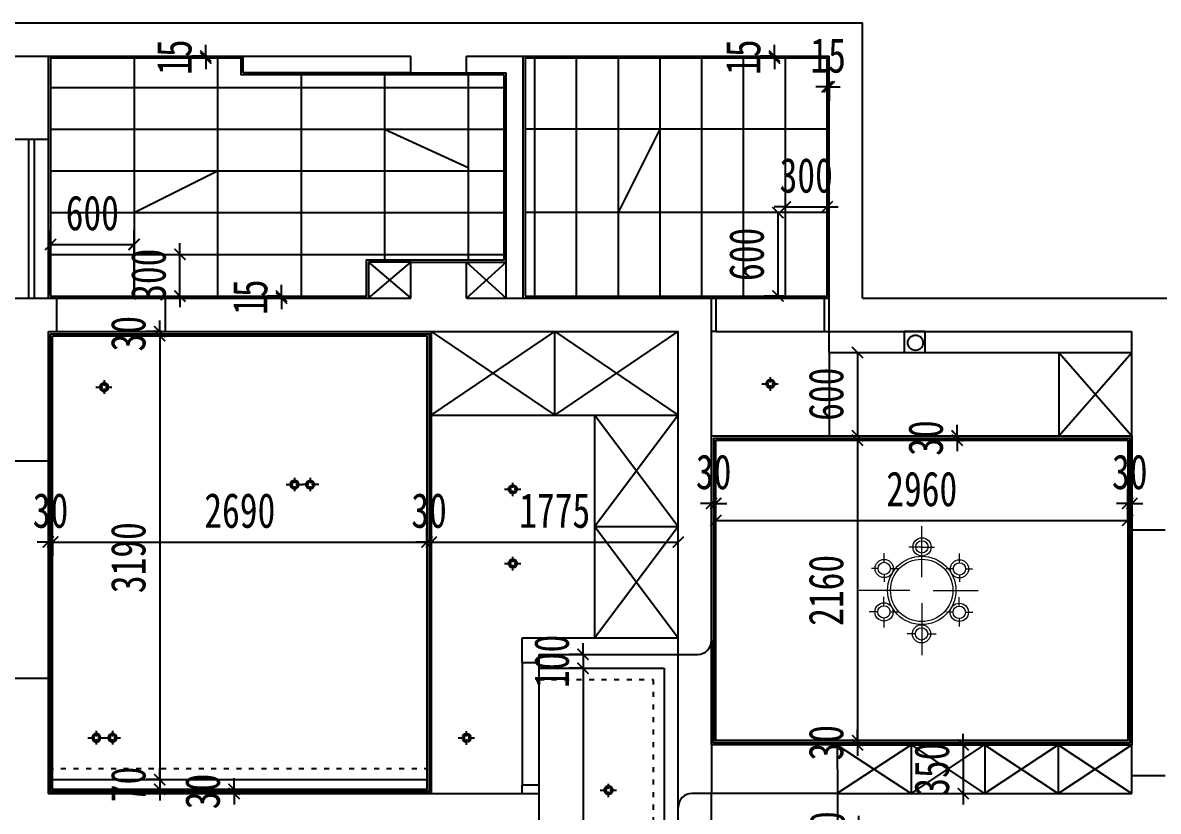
# Model space of a CAD drawing. Header units: millimetres. Extents: x -2231407 to 1513712, y -2704583 to 257.
# Drawn here: x 705885 to 714045, y -1347804 to -1342136 of the extents above; entities that cross this region are included whole.
import ezdxf

# ---------------------------------------------------------------- set-up
doc = ezdxf.new("R2010")
doc.units = ezdxf.units.MM
doc.linetypes.add('ACAD_ISO03W100', pattern=[30, 12, -18])
doc.layers.add('IBS-Refe', color=50, linetype='Continuous')
doc.layers.add('填充总', color=251, linetype='Continuous', lineweight=5)
doc.layers.add('家具外线总', color=9, linetype='Continuous', lineweight=18)
doc.styles.add('说明文字', font='', dxfattribs={"width": 0.75})
doc.styles.get('说明文字').set_extended_font_data('SimSun')
doc.dimstyles.new('1--100', dxfattribs={"dimscale": 100, "dimtxt": 2.5, "dimasz": 0.8, "dimexe": 1, "dimexo": 0.1, "dimgap": 1, "dimtad": 3, "dimdec": 4, "dimrnd": 5, "dimzin": 0, "dimdsep": 46, "dimtxsty": '说明文字', "dimblk": 'ARCHTICK', "dimcen": 0.13, "dimazin": 0, "dimtfac": 1, "dimtdec": 4, "dimtix": 1, "dimtmove": 2, "dimatfit": 3, "dimldrblk": '0定义箭头', "dimfxl": 5, "dimfxlon": 1, "dimtvp": 1, "dimtolj": 1, "dimtzin": 0, "dimarcsym": 0})

# ---------------------------------------------------------------- blocks, each defined once
blk = doc.blocks.new('吸顶灯')
at = {"color": 54}
for p, q in [((-2231433, 4041040), (-2231557, 4041040)), ((-2231407, 4041173), (-2231407, 4041066)), ((-2231407, 4041013), (-2231407, 4040914)), ((-2231245, 4041040), (-2231380, 4041040))]:
    blk.add_line(p, q, dxfattribs=at)
for radius in [82.1, 57.5]:
    blk.add_circle((-2231407, 4041040), radius, dxfattribs=at)
blk = doc.blocks.new('A$C147C2E2F')
at = {"layer": '填充总'}
for p, q in [((459.8, 570.1), (459.8, 944.2)), ((459.8, 791), (365.9, 791)), ((459.8, 791), (552.9, 791)), ((184.5, 680.1), (184.5, 746.8)), ((736.6, 677.2), (736.6, 743.4)), ((139.3, 634.8), (90.4, 634.8)), ((184.5, 589.6), (184.5, 536.1)), ((229.8, 634.8), (284.2, 634.8)), ((691.4, 632), (638, 632)), ((736.6, 586.7), (736.6, 536.1)), ((781.9, 632), (831.8, 632)), ((372.7, 474), (0, 474)), ((182.9, 361.3), (182.9, 427.3)), ((542.7, 474), (873.7, 474)), ((735, 358.5), (735, 423.9)), ((459.8, 379.7), (459.8, 0)), ((137.6, 316.1), (73.4, 316.1)), ((182.9, 270.8), (182.9, 203)), ((228.1, 316.1), (284.2, 316.1)), ((689.7, 313.2), (641.4, 313.2)), ((735, 268), (735, 209.8)), ((780.2, 313.2), (835.2, 313.2)), ((412.8, 155.3), (352.3, 155.3)), ((503.4, 155.3), (566.5, 155.3))]:
    blk.add_line(p, q, dxfattribs=at)
for centre, radius in [((461.4, 792.8), 45.3), ((184.5, 634.8), 45.3), ((459.8, 474), 228.9), ((736.6, 632), 45.3), ((182.9, 316.1), 45.3), ((735, 313.2), 45.3), ((458.1, 155.3), 45.3)]:
    blk.add_circle(centre, radius, dxfattribs=at)
at = {"layer": '家具外线总'}
for centre, radius in [((461.4, 792.8), 66.9), ((184.5, 634.8), 66.9), ((459.8, 474), 250.6), ((736.6, 632), 66.9), ((182.9, 316.1), 66.9), ((735, 313.2), 66.9), ((458.1, 155.3), 66.9)]:
    blk.add_circle(centre, radius, dxfattribs=at)
blk = doc.blocks.new('_ArchTick')
at = {"color": 0, "linetype": 'ByBlock', "const_width": 0.15}
blk.add_lwpolyline([(-0.5, -0.5), (0.5, 0.5)], dxfattribs=at)
blk = doc.blocks.new('*D435')
at = {"color": 1, "lineweight": -2, "ltscale": 3}
for p, q in [((711892.5, -1347915.9), (711892.5, -1347835.9)), ((711892.5, -1347915.9), (711792.5, -1347915.9)), ((711892.5, -1347915.9), (711892.5, -1347945.9)), ((711892.5, -1347945.9), (711792.5, -1347945.9)), ((711892.5, -1347945.9), (711892.5, -1348025.9))]:
    blk.add_line(p, q, dxfattribs=at)
at = {"layer": 'Defpoints', "color": 0, "ltscale": 3}
for p in [(711892.5, -1347915.9), (711892.5, -1347945.9), (711892.5, -1347945.9)]:
    blk.add_point(p, dxfattribs=at)
at = {"color": 1, "lineweight": -2, "ltscale": 3, "xscale": 80, "yscale": 80, "zscale": 80}
for p, rotation in [((711892.5, -1347915.9), 270), ((711892.5, -1347945.9), 90)]:
    blk.add_blockref('_ArchTick', p, dxfattribs=dict(at, rotation=rotation))
at = {"color": 2, "ltscale": 3, "insert": (711667.5, -1347930.9), "char_height": 250, "attachment_point": 5, "rotation": 90, "style": '说明文字'}
blk.add_mtext('\\A1;30', dxfattribs=at)
blk = doc.blocks.new('0定义箭头')
at = {"layer": 'IBS-Refe', "color": 3}
for p, q in [((-1.44, 1.15), (-1.09, 1.44)), ((-1.44, 1.15), (-0.37, 0)), ((-1.09, 1.44), (0, 0)), ((-0.37, 0), (-2.13, 0)), ((-1.44, -1.15), (-0.37, 0)), ((-1.09, -1.44), (0, 0)), ((-1.44, -1.15), (-1.09, -1.44))]:
    blk.add_line(p, q, dxfattribs=at)
for points in [[(-1.44, 1.15), (-1.09, 1.44), (-0.37, 0), (0, 0)], [(-1.44, -1.15), (-1.09, -1.44), (-0.37, 0), (0, 0)]]:
    blk.add_solid(points, dxfattribs=at)
blk = doc.blocks.new('*D440')
at = {"color": 1, "lineweight": -2, "ltscale": 3}
for p, q in [((711849.1, -1344505.9), (711983.9, -1344505.9)), ((711883.9, -1344505.9), (711883.9, -1345105.9)), ((711849.1, -1345105.9), (711983.9, -1345105.9))]:
    blk.add_line(p, q, dxfattribs=at)
at = {"layer": 'Defpoints', "color": 0, "ltscale": 3}
for p in [(711839.1, -1344505.9), (711839.1, -1345105.9), (711883.9, -1345105.9)]:
    blk.add_point(p, dxfattribs=at)
at = {"color": 1, "lineweight": -2, "ltscale": 3, "xscale": 80, "yscale": 80, "zscale": 80}
for p, rotation in [((711883.9, -1344505.9), 90), ((711883.9, -1345105.9), 270)]:
    blk.add_blockref('_ArchTick', p, dxfattribs=dict(at, rotation=rotation))
at = {"color": 2, "ltscale": 3, "insert": (711658.9, -1344805.9), "char_height": 250, "attachment_point": 5, "rotation": 90, "style": '说明文字'}
blk.add_mtext('\\A1;600', dxfattribs=at)
blk = doc.blocks.new('*D441')
at = {"color": 1, "lineweight": -2, "ltscale": 3}
for p, q in [((712599.6, -1345105.9), (712599.6, -1345025.9)), ((712599.6, -1345135.9), (712499.6, -1345135.9)), ((712564.8, -1345105.9), (712699.6, -1345105.9)), ((712599.6, -1345105.9), (712599.6, -1345135.9)), ((712599.6, -1345135.9), (712599.6, -1345215.9))]:
    blk.add_line(p, q, dxfattribs=at)
at = {"layer": 'Defpoints', "color": 0, "ltscale": 3}
for p in [(712554.8, -1345105.9), (712599.6, -1345135.9), (712600.5, -1345135.9)]:
    blk.add_point(p, dxfattribs=at)
at = {"color": 1, "lineweight": -2, "ltscale": 3, "xscale": 80, "yscale": 80, "zscale": 80}
for p, rotation in [((712599.6, -1345105.9), 270), ((712599.6, -1345135.9), 90)]:
    blk.add_blockref('_ArchTick', p, dxfattribs=dict(at, rotation=rotation))
at = {"color": 2, "ltscale": 3, "insert": (712374.6, -1345120.9), "char_height": 250, "attachment_point": 5, "rotation": 90, "style": '说明文字'}
blk.add_mtext('\\A1;30', dxfattribs=at)
blk = doc.blocks.new('*D442')
at = {"color": 1, "lineweight": -2, "ltscale": 3}
for p, q in [((711883.9, -1345135.9), (711783.9, -1345135.9)), ((711883.9, -1345135.9), (711883.9, -1347295.9)), ((711883.9, -1347295.9), (711783.9, -1347295.9))]:
    blk.add_line(p, q, dxfattribs=at)
at = {"layer": 'Defpoints', "color": 0, "ltscale": 3}
for p in [(711884.8, -1345135.9), (711883.9, -1347295.9), (711885.9, -1347295.9)]:
    blk.add_point(p, dxfattribs=at)
at = {"color": 1, "lineweight": -2, "ltscale": 3, "xscale": 80, "yscale": 80, "zscale": 80}
for p, rotation in [((711883.9, -1345135.9), 90), ((711883.9, -1347295.9), 270)]:
    blk.add_blockref('_ArchTick', p, dxfattribs=dict(at, rotation=rotation))
at = {"color": 2, "ltscale": 3, "insert": (711658.9, -1346215.9), "char_height": 250, "attachment_point": 5, "rotation": 90, "style": '说明文字'}
blk.add_mtext('\\A1;2160', dxfattribs=at)
blk = doc.blocks.new('*D443')
at = {"color": 1, "lineweight": -2, "ltscale": 3}
for p, q in [((711883.9, -1347295.9), (711883.9, -1347215.9)), ((711883.9, -1347295.9), (711783.9, -1347295.9)), ((711883.9, -1347325.9), (711783.9, -1347325.9)), ((711883.9, -1347295.9), (711883.9, -1347325.9)), ((711883.9, -1347325.9), (711883.9, -1347405.9))]:
    blk.add_line(p, q, dxfattribs=at)
at = {"layer": 'Defpoints', "color": 0, "ltscale": 3}
for p in [(711883.9, -1347325.9), (711884.6, -1347325.9), (711885.9, -1347295.9)]:
    blk.add_point(p, dxfattribs=at)
at = {"color": 1, "lineweight": -2, "ltscale": 3, "xscale": 80, "yscale": 80, "zscale": 80}
for p, rotation in [((711883.9, -1347295.9), 270), ((711883.9, -1347325.9), 90)]:
    blk.add_blockref('_ArchTick', p, dxfattribs=dict(at, rotation=rotation))
at = {"color": 2, "ltscale": 3, "insert": (711658.9, -1347310.9), "char_height": 250, "attachment_point": 5, "rotation": 90, "style": '说明文字'}
blk.add_mtext('\\A1;30', dxfattribs=at)
blk = doc.blocks.new('*D444')
at = {"color": 1, "lineweight": -2, "ltscale": 3}
for p, q in [((712643.9, -1347325.9), (712643.9, -1347245.9)), ((712643.9, -1347325.9), (712543.9, -1347325.9)), ((712643.9, -1347325.9), (712643.9, -1347675.9)), ((712643.9, -1347675.9), (712743.9, -1347675.9)), ((712643.9, -1347675.9), (712643.9, -1347755.9))]:
    blk.add_line(p, q, dxfattribs=at)
at = {"layer": 'Defpoints', "color": 0, "ltscale": 3}
for p in [(712644.5, -1347325.9), (712643.3, -1347675.9), (712643.9, -1347675.9)]:
    blk.add_point(p, dxfattribs=at)
at = {"color": 1, "lineweight": -2, "ltscale": 3, "xscale": 80, "yscale": 80, "zscale": 80}
for p, rotation in [((712643.9, -1347325.9), 270), ((712643.9, -1347675.9), 90)]:
    blk.add_blockref('_ArchTick', p, dxfattribs=dict(at, rotation=rotation))
at = {"color": 2, "ltscale": 3, "insert": (712418.9, -1347500.9), "char_height": 250, "attachment_point": 5, "rotation": 90, "style": '说明文字'}
blk.add_mtext('\\A1;350', dxfattribs=at)
blk = doc.blocks.new('*D445')
at = {"color": 1, "lineweight": -2, "ltscale": 3}
for p, q in [((710835.3, -1345592.6), (710835.3, -1345490.7)), ((710865.3, -1345592.6), (710865.3, -1345490.7)), ((710835.3, -1345590.7), (710755.3, -1345590.7)), ((710835.3, -1345590.7), (710865.3, -1345590.7)), ((710865.3, -1345590.7), (710945.3, -1345590.7))]:
    blk.add_line(p, q, dxfattribs=at)
at = {"layer": 'Defpoints', "color": 0, "ltscale": 3}
for p in [(710835.3, -1345602.6), (710865.3, -1345590.7), (710865.3, -1345602.6)]:
    blk.add_point(p, dxfattribs=at)
at = {"color": 1, "lineweight": -2, "ltscale": 3, "xscale": 80, "yscale": 80, "zscale": 80}
blk.add_blockref('_ArchTick', (710835.3, -1345590.7), dxfattribs=at)
at = {"color": 1, "lineweight": -2, "ltscale": 3, "xscale": 80, "yscale": 80, "zscale": 80, "rotation": 180}
blk.add_blockref('_ArchTick', (710865.3, -1345590.7), dxfattribs=at)
at = {"color": 2, "ltscale": 3, "insert": (710850.3, -1345365.7), "char_height": 250, "attachment_point": 5, "style": '说明文字'}
blk.add_mtext('\\A1;30', dxfattribs=at)
blk = doc.blocks.new('*D446')
at = {"color": 1, "lineweight": -2, "ltscale": 3}
for p, q in [((710865.3, -1345715.3), (710865.3, -1345613.3)), ((713825.3, -1345713.3), (713825.3, -1345613.3)), ((710865.3, -1345713.3), (713825.3, -1345713.3))]:
    blk.add_line(p, q, dxfattribs=at)
at = {"layer": 'Defpoints', "color": 0, "ltscale": 3}
for p in [(710865.3, -1345725.3), (713825.3, -1345713.3), (713825.3, -1345713.3)]:
    blk.add_point(p, dxfattribs=at)
at = {"color": 1, "lineweight": -2, "ltscale": 3, "xscale": 80, "yscale": 80, "zscale": 80, "rotation": 180}
blk.add_blockref('_ArchTick', (710865.3, -1345713.3), dxfattribs=at)
at = {"color": 1, "lineweight": -2, "ltscale": 3, "xscale": 80, "yscale": 80, "zscale": 80}
blk.add_blockref('_ArchTick', (713825.3, -1345713.3), dxfattribs=at)
at = {"color": 2, "ltscale": 3, "insert": (712345.3, -1345488.3), "char_height": 250, "attachment_point": 5, "style": '说明文字'}
blk.add_mtext('\\A1;2960', dxfattribs=at)
blk = doc.blocks.new('*D447')
at = {"color": 1, "lineweight": -2, "ltscale": 3}
for p, q in [((713825.3, -1345590.7), (713825.3, -1345490.7)), ((713855.3, -1345590.7), (713855.3, -1345490.7)), ((713825.3, -1345590.7), (713745.3, -1345590.7)), ((713825.3, -1345590.7), (713855.3, -1345590.7)), ((713855.3, -1345590.7), (713935.3, -1345590.7))]:
    blk.add_line(p, q, dxfattribs=at)
at = {"layer": 'Defpoints', "color": 0, "ltscale": 3}
for p in [(713825.3, -1345590.7), (713855.3, -1345590.7), (713855.3, -1345590.7)]:
    blk.add_point(p, dxfattribs=at)
at = {"color": 1, "lineweight": -2, "ltscale": 3, "xscale": 80, "yscale": 80, "zscale": 80}
blk.add_blockref('_ArchTick', (713825.3, -1345590.7), dxfattribs=at)
at = {"color": 1, "lineweight": -2, "ltscale": 3, "xscale": 80, "yscale": 80, "zscale": 80, "rotation": 180}
blk.add_blockref('_ArchTick', (713855.3, -1345590.7), dxfattribs=at)
at = {"color": 2, "ltscale": 3, "insert": (713840.3, -1345365.7), "char_height": 250, "attachment_point": 5, "style": '说明文字'}
blk.add_mtext('\\A1;30', dxfattribs=at)
blk = doc.blocks.new('*D448')
at = {"color": 1, "lineweight": -2, "ltscale": 3}
for p, q in [((711355.3, -1343500.9), (711212.5, -1343500.9)), ((711312.5, -1343500.9), (711312.5, -1344100.9)), ((711355.3, -1344100.9), (711212.5, -1344100.9))]:
    blk.add_line(p, q, dxfattribs=at)
at = {"layer": 'Defpoints', "color": 0, "ltscale": 3}
for p in [(711365.3, -1343500.9), (711312.5, -1344100.9), (711365.3, -1344100.9)]:
    blk.add_point(p, dxfattribs=at)
at = {"color": 1, "lineweight": -2, "ltscale": 3, "xscale": 80, "yscale": 80, "zscale": 80}
for p, rotation in [((711312.5, -1343500.9), 90), ((711312.5, -1344100.9), 270)]:
    blk.add_blockref('_ArchTick', p, dxfattribs=dict(at, rotation=rotation))
at = {"color": 2, "ltscale": 3, "insert": (711087.5, -1343800.9), "char_height": 250, "attachment_point": 5, "rotation": 90, "style": '说明文字'}
blk.add_mtext('\\A1;600', dxfattribs=at)
blk = doc.blocks.new('*D449')
at = {"color": 1, "lineweight": -2, "ltscale": 3}
for p, q in [((711365.3, -1343490.9), (711365.3, -1343359.6)), ((711665.3, -1343490.9), (711665.3, -1343359.6)), ((711365.3, -1343459.6), (711285.3, -1343459.6)), ((711365.3, -1343459.6), (711665.3, -1343459.6)), ((711665.3, -1343459.6), (711745.3, -1343459.6))]:
    blk.add_line(p, q, dxfattribs=at)
at = {"layer": 'Defpoints', "color": 0, "ltscale": 3}
for p in [(711365.3, -1343500.9), (711665.3, -1343459.6), (711665.3, -1343500.9)]:
    blk.add_point(p, dxfattribs=at)
at = {"color": 1, "lineweight": -2, "ltscale": 3, "xscale": 80, "yscale": 80, "zscale": 80}
blk.add_blockref('_ArchTick', (711365.3, -1343459.6), dxfattribs=at)
at = {"color": 1, "lineweight": -2, "ltscale": 3, "xscale": 80, "yscale": 80, "zscale": 80, "rotation": 180}
blk.add_blockref('_ArchTick', (711665.3, -1343459.6), dxfattribs=at)
at = {"color": 2, "ltscale": 3, "insert": (711515.3, -1343234.6), "char_height": 250, "attachment_point": 5, "style": '说明文字'}
blk.add_mtext('\\A1;300', dxfattribs=at)
blk = doc.blocks.new('*D450')
at = {"color": 1, "lineweight": -2, "ltscale": 3}
for p, q in [((711287.5, -1342375.9), (711287.5, -1342295.9)), ((711293.7, -1342375.9), (711187.5, -1342375.9)), ((711287.5, -1342375.9), (711287.5, -1342390.9)), ((711293.7, -1342390.9), (711187.5, -1342390.9)), ((711287.5, -1342390.9), (711287.5, -1342470.9))]:
    blk.add_line(p, q, dxfattribs=at)
at = {"layer": 'Defpoints', "color": 0, "ltscale": 3}
for p in [(711303.7, -1342375.9), (711287.5, -1342390.9), (711303.7, -1342390.9)]:
    blk.add_point(p, dxfattribs=at)
at = {"color": 1, "lineweight": -2, "ltscale": 3, "xscale": 80, "yscale": 80, "zscale": 80}
for p, rotation in [((711287.5, -1342375.9), 270), ((711287.5, -1342390.9), 90)]:
    blk.add_blockref('_ArchTick', p, dxfattribs=dict(at, rotation=rotation))
at = {"color": 2, "ltscale": 3, "insert": (711062.5, -1342383.4), "char_height": 250, "attachment_point": 5, "rotation": 90, "style": '说明文字'}
blk.add_mtext('\\A1;15', dxfattribs=at)
blk = doc.blocks.new('*D451')
at = {"color": 1, "lineweight": -2, "ltscale": 3}
for p, q in [((711665.3, -1342596.9), (711585.3, -1342596.9)), ((711665.3, -1342558.2), (711665.3, -1342696.9)), ((711680.3, -1342596.9), (711665.3, -1342596.9)), ((711680.3, -1342558.2), (711680.3, -1342696.9)), ((711680.3, -1342596.9), (711760.3, -1342596.9))]:
    blk.add_line(p, q, dxfattribs=at)
at = {"layer": 'Defpoints', "color": 0, "ltscale": 3}
for p in [(711665.3, -1342548.2), (711665.3, -1342596.9), (711680.3, -1342548.2)]:
    blk.add_point(p, dxfattribs=at)
at = {"color": 1, "lineweight": -2, "ltscale": 3, "xscale": 80, "yscale": 80, "zscale": 80}
blk.add_blockref('_ArchTick', (711665.3, -1342596.9), dxfattribs=at)
at = {"color": 1, "lineweight": -2, "ltscale": 3, "xscale": 80, "yscale": 80, "zscale": 80, "rotation": 180}
blk.add_blockref('_ArchTick', (711680.3, -1342596.9), dxfattribs=at)
at = {"color": 2, "ltscale": 3, "insert": (711672.8, -1342371.9), "char_height": 250, "attachment_point": 5, "style": '说明文字'}
blk.add_mtext('\\A1;15', dxfattribs=at)
blk = doc.blocks.new('*D452')
at = {"color": 1, "lineweight": -2, "ltscale": 3}
for p, q in [((706085.3, -1344090.9), (706085.3, -1343629.6)), ((706685.3, -1344090.9), (706685.3, -1343629.6)), ((706085.3, -1343729.6), (706685.3, -1343729.6))]:
    blk.add_line(p, q, dxfattribs=at)
at = {"layer": 'Defpoints', "color": 0, "ltscale": 3}
for p in [(706685.3, -1343729.6), (706085.3, -1344100.9), (706685.3, -1344100.9)]:
    blk.add_point(p, dxfattribs=at)
at = {"color": 1, "lineweight": -2, "ltscale": 3, "xscale": 80, "yscale": 80, "zscale": 80, "rotation": 180}
blk.add_blockref('_ArchTick', (706085.3, -1343729.6), dxfattribs=at)
at = {"color": 1, "lineweight": -2, "ltscale": 3, "xscale": 80, "yscale": 80, "zscale": 80}
blk.add_blockref('_ArchTick', (706685.3, -1343729.6), dxfattribs=at)
at = {"color": 2, "ltscale": 3, "insert": (706385.3, -1343504.6), "char_height": 250, "attachment_point": 5, "style": '说明文字'}
blk.add_mtext('\\A1;600', dxfattribs=at)
blk = doc.blocks.new('*D453')
at = {"color": 1, "lineweight": -2, "ltscale": 3}
for p, q in [((707015, -1343800.9), (707015, -1343720.9)), ((706695.3, -1343800.9), (707115, -1343800.9)), ((707015, -1344100.9), (707015, -1343800.9)), ((706695.3, -1344100.9), (707115, -1344100.9)), ((707015, -1344100.9), (707015, -1344180.9))]:
    blk.add_line(p, q, dxfattribs=at)
at = {"layer": 'Defpoints', "color": 0, "ltscale": 3}
for p in [(706685.3, -1343800.9), (707015, -1343800.9), (706685.3, -1344100.9)]:
    blk.add_point(p, dxfattribs=at)
at = {"color": 1, "lineweight": -2, "ltscale": 3, "xscale": 80, "yscale": 80, "zscale": 80}
for p, rotation in [((707015, -1343800.9), 270), ((707015, -1344100.9), 90)]:
    blk.add_blockref('_ArchTick', p, dxfattribs=dict(at, rotation=rotation))
at = {"color": 2, "ltscale": 3, "insert": (706790, -1343950.9), "char_height": 250, "attachment_point": 5, "rotation": 90, "style": '说明文字'}
blk.add_mtext('\\A1;300', dxfattribs=at)
blk = doc.blocks.new('*D454')
at = {"color": 1, "lineweight": -2, "ltscale": 3}
for p, q in [((707745.1, -1344100.9), (707745.1, -1344020.9)), ((707745.1, -1344100.9), (707645.1, -1344100.9)), ((707745.1, -1344115.9), (707645.1, -1344115.9)), ((707745.1, -1344100.9), (707745.1, -1344115.9)), ((707745.1, -1344115.9), (707745.1, -1344195.9))]:
    blk.add_line(p, q, dxfattribs=at)
at = {"layer": 'Defpoints', "color": 0, "ltscale": 3}
for p in [(707745.1, -1344100.9), (707745.1, -1344115.9), (707745.1, -1344115.9)]:
    blk.add_point(p, dxfattribs=at)
at = {"color": 1, "lineweight": -2, "ltscale": 3, "xscale": 80, "yscale": 80, "zscale": 80}
for p, rotation in [((707745.1, -1344100.9), 270), ((707745.1, -1344115.9), 90)]:
    blk.add_blockref('_ArchTick', p, dxfattribs=dict(at, rotation=rotation))
at = {"color": 2, "ltscale": 3, "insert": (707520.1, -1344108.4), "char_height": 250, "attachment_point": 5, "rotation": 90, "style": '说明文字'}
blk.add_mtext('\\A1;15', dxfattribs=at)
blk = doc.blocks.new('*D455')
at = {"color": 1, "lineweight": -2, "ltscale": 3}
for p, q in [((707200.5, -1342375.9), (707200.5, -1342295.9)), ((707209.3, -1342375.9), (707100.5, -1342375.9)), ((707200.5, -1342375.9), (707200.5, -1342390.9)), ((707209.3, -1342390.9), (707100.5, -1342390.9)), ((707200.5, -1342390.9), (707200.5, -1342470.9))]:
    blk.add_line(p, q, dxfattribs=at)
at = {"layer": 'Defpoints', "color": 0, "ltscale": 3}
for p in [(707219.3, -1342375.9), (707200.5, -1342390.9), (707219.3, -1342390.9)]:
    blk.add_point(p, dxfattribs=at)
at = {"color": 1, "lineweight": -2, "ltscale": 3, "xscale": 80, "yscale": 80, "zscale": 80}
for p, rotation in [((707200.5, -1342375.9), 270), ((707200.5, -1342390.9), 90)]:
    blk.add_blockref('_ArchTick', p, dxfattribs=dict(at, rotation=rotation))
at = {"color": 2, "ltscale": 3, "insert": (706975.5, -1342383.4), "char_height": 250, "attachment_point": 5, "rotation": 90, "style": '说明文字'}
blk.add_mtext('\\A1;15', dxfattribs=at)
blk = doc.blocks.new('*D456')
at = {"color": 1, "lineweight": -2, "ltscale": 3}
for p, q in [((706070.3, -1345868.3), (705990.3, -1345868.3)), ((706070.3, -1345863.3), (706070.3, -1345968.3)), ((706070.3, -1345868.3), (706100.3, -1345868.3)), ((706100.3, -1345863.3), (706100.3, -1345968.3)), ((706100.3, -1345868.3), (706180.3, -1345868.3))]:
    blk.add_line(p, q, dxfattribs=at)
at = {"layer": 'Defpoints', "color": 0, "ltscale": 3}
for p in [(706070.3, -1345853.3), (706100.3, -1345853.3), (706100.3, -1345868.3)]:
    blk.add_point(p, dxfattribs=at)
at = {"color": 1, "lineweight": -2, "ltscale": 3, "xscale": 80, "yscale": 80, "zscale": 80}
blk.add_blockref('_ArchTick', (706070.3, -1345868.3), dxfattribs=at)
at = {"color": 1, "lineweight": -2, "ltscale": 3, "xscale": 80, "yscale": 80, "zscale": 80, "rotation": 180}
blk.add_blockref('_ArchTick', (706100.3, -1345868.3), dxfattribs=at)
at = {"color": 2, "ltscale": 3, "insert": (706085.3, -1345643.3), "char_height": 250, "attachment_point": 5, "style": '说明文字'}
blk.add_mtext('\\A1;30', dxfattribs=at)
blk = doc.blocks.new('*D457')
at = {"color": 1, "lineweight": -2, "ltscale": 3}
for p, q in [((708790.3, -1345868.3), (708790.3, -1345768.3)), ((706100.3, -1345863.3), (706100.3, -1345968.3)), ((706100.3, -1345868.3), (708790.3, -1345868.3))]:
    blk.add_line(p, q, dxfattribs=at)
at = {"layer": 'Defpoints', "color": 0, "ltscale": 3}
for p in [(706100.3, -1345853.3), (708790.3, -1345868.3), (708790.3, -1345868.3)]:
    blk.add_point(p, dxfattribs=at)
at = {"color": 1, "lineweight": -2, "ltscale": 3, "xscale": 80, "yscale": 80, "zscale": 80, "rotation": 180}
blk.add_blockref('_ArchTick', (706100.3, -1345868.3), dxfattribs=at)
at = {"color": 1, "lineweight": -2, "ltscale": 3, "xscale": 80, "yscale": 80, "zscale": 80}
blk.add_blockref('_ArchTick', (708790.3, -1345868.3), dxfattribs=at)
at = {"color": 2, "ltscale": 3, "insert": (707445.3, -1345643.3), "char_height": 250, "attachment_point": 5, "style": '说明文字'}
blk.add_mtext('\\A1;2690', dxfattribs=at)
blk = doc.blocks.new('*D458')
at = {"color": 1, "lineweight": -2, "ltscale": 3}
for p, q in [((708790.3, -1345868.3), (708790.3, -1345768.3)), ((708820.3, -1345868.3), (708820.3, -1345768.3)), ((708790.3, -1345868.3), (708710.3, -1345868.3)), ((708790.3, -1345868.3), (708820.3, -1345868.3)), ((708820.3, -1345868.3), (708900.3, -1345868.3))]:
    blk.add_line(p, q, dxfattribs=at)
at = {"layer": 'Defpoints', "color": 0, "ltscale": 3}
for p in [(708790.3, -1345868.3), (708820.3, -1345868.3), (708820.3, -1345868.3)]:
    blk.add_point(p, dxfattribs=at)
at = {"color": 1, "lineweight": -2, "ltscale": 3, "xscale": 80, "yscale": 80, "zscale": 80}
blk.add_blockref('_ArchTick', (708790.3, -1345868.3), dxfattribs=at)
at = {"color": 1, "lineweight": -2, "ltscale": 3, "xscale": 80, "yscale": 80, "zscale": 80, "rotation": 180}
blk.add_blockref('_ArchTick', (708820.3, -1345868.3), dxfattribs=at)
at = {"color": 2, "ltscale": 3, "insert": (708805.3, -1345643.3), "char_height": 250, "attachment_point": 5, "style": '说明文字'}
blk.add_mtext('\\A1;30', dxfattribs=at)
blk = doc.blocks.new('*D459')
at = {"color": 1, "lineweight": -2, "ltscale": 3}
for p, q in [((708820.3, -1345868.3), (708820.3, -1345768.3)), ((710595.3, -1345868.3), (710595.3, -1345768.3)), ((708820.3, -1345868.3), (710595.3, -1345868.3))]:
    blk.add_line(p, q, dxfattribs=at)
at = {"layer": 'Defpoints', "color": 0, "ltscale": 3}
for p in [(708820.3, -1345868.3), (710595.3, -1345868.3), (710595.3, -1345868.3)]:
    blk.add_point(p, dxfattribs=at)
at = {"color": 1, "lineweight": -2, "ltscale": 3, "xscale": 80, "yscale": 80, "zscale": 80, "rotation": 180}
blk.add_blockref('_ArchTick', (708820.3, -1345868.3), dxfattribs=at)
at = {"color": 1, "lineweight": -2, "ltscale": 3, "xscale": 80, "yscale": 80, "zscale": 80}
blk.add_blockref('_ArchTick', (710595.3, -1345868.3), dxfattribs=at)
at = {"color": 2, "ltscale": 3, "insert": (709707.8, -1345643.3), "char_height": 250, "attachment_point": 5, "style": '说明文字'}
blk.add_mtext('\\A1;1775', dxfattribs=at)
blk = doc.blocks.new('*D460')
at = {"color": 1, "lineweight": -2, "ltscale": 3}
for p, q in [((706869.7, -1344355.9), (706869.7, -1344275.9)), ((706882.1, -1344355.9), (706769.7, -1344355.9)), ((706882.1, -1344385.9), (706769.7, -1344385.9)), ((706869.7, -1344355.9), (706869.7, -1344385.9)), ((706869.7, -1344385.9), (706869.7, -1344465.9))]:
    blk.add_line(p, q, dxfattribs=at)
at = {"layer": 'Defpoints', "color": 0, "ltscale": 3}
for p in [(706869.7, -1344385.9), (706892.1, -1344355.9), (706892.1, -1344385.9)]:
    blk.add_point(p, dxfattribs=at)
at = {"color": 1, "lineweight": -2, "ltscale": 3, "xscale": 80, "yscale": 80, "zscale": 80}
for p, rotation in [((706869.7, -1344355.9), 270), ((706869.7, -1344385.9), 90)]:
    blk.add_blockref('_ArchTick', p, dxfattribs=dict(at, rotation=rotation))
at = {"color": 2, "ltscale": 3, "insert": (706644.7, -1344370.9), "char_height": 250, "attachment_point": 5, "rotation": 90, "style": '说明文字'}
blk.add_mtext('\\A1;30', dxfattribs=at)
blk = doc.blocks.new('*D461')
at = {"color": 1, "lineweight": -2, "ltscale": 3}
for p, q in [((706882.1, -1344385.9), (706769.7, -1344385.9)), ((706869.7, -1344385.9), (706869.7, -1347575.9)), ((706869.7, -1347575.9), (706769.7, -1347575.9))]:
    blk.add_line(p, q, dxfattribs=at)
at = {"layer": 'Defpoints', "color": 0, "ltscale": 3}
for p in [(706892.1, -1344385.9), (706869.7, -1347575.9), (706869.7, -1347575.9)]:
    blk.add_point(p, dxfattribs=at)
at = {"color": 1, "lineweight": -2, "ltscale": 3, "xscale": 80, "yscale": 80, "zscale": 80}
for p, rotation in [((706869.7, -1344385.9), 90), ((706869.7, -1347575.9), 270)]:
    blk.add_blockref('_ArchTick', p, dxfattribs=dict(at, rotation=rotation))
at = {"color": 2, "ltscale": 3, "insert": (706644.7, -1345980.9), "char_height": 250, "attachment_point": 5, "rotation": 90, "style": '说明文字'}
blk.add_mtext('\\A1;3190', dxfattribs=at)
blk = doc.blocks.new('*D462')
at = {"color": 1, "lineweight": -2, "ltscale": 3}
for p, q in [((706869.7, -1347575.9), (706869.7, -1347495.9)), ((706869.7, -1347575.9), (706769.7, -1347575.9)), ((706869.7, -1347575.9), (706869.7, -1347645.9)), ((706869.7, -1347645.9), (706969.7, -1347645.9)), ((706869.7, -1347645.9), (706869.7, -1347725.9))]:
    blk.add_line(p, q, dxfattribs=at)
at = {"layer": 'Defpoints', "color": 0, "ltscale": 3}
for p in [(706869.7, -1347575.9), (706869.7, -1347645.9), (706869.7, -1347645.9)]:
    blk.add_point(p, dxfattribs=at)
at = {"color": 1, "lineweight": -2, "ltscale": 3, "xscale": 80, "yscale": 80, "zscale": 80}
for p, rotation in [((706869.7, -1347575.9), 270), ((706869.7, -1347645.9), 90)]:
    blk.add_blockref('_ArchTick', p, dxfattribs=dict(at, rotation=rotation))
at = {"color": 2, "ltscale": 3, "insert": (706644.7, -1347610.9), "char_height": 250, "attachment_point": 5, "rotation": 90, "style": '说明文字'}
blk.add_mtext('\\A1;70', dxfattribs=at)
blk = doc.blocks.new('*D463')
at = {"color": 1, "lineweight": -2, "ltscale": 3}
for p, q in [((707403.9, -1347645.9), (707403.9, -1347565.9)), ((707403.9, -1347645.9), (707303.9, -1347645.9)), ((707403.9, -1347675.9), (707303.9, -1347675.9)), ((707403.9, -1347645.9), (707403.9, -1347675.9)), ((707403.9, -1347675.9), (707403.9, -1347755.9))]:
    blk.add_line(p, q, dxfattribs=at)
at = {"layer": 'Defpoints', "color": 0, "ltscale": 3}
for p in [(707403.9, -1347645.9), (707403.9, -1347675.9), (707403.9, -1347675.9)]:
    blk.add_point(p, dxfattribs=at)
at = {"color": 1, "lineweight": -2, "ltscale": 3, "xscale": 80, "yscale": 80, "zscale": 80}
for p, rotation in [((707403.9, -1347645.9), 270), ((707403.9, -1347675.9), 90)]:
    blk.add_blockref('_ArchTick', p, dxfattribs=dict(at, rotation=rotation))
at = {"color": 2, "ltscale": 3, "insert": (707178.9, -1347660.9), "char_height": 250, "attachment_point": 5, "rotation": 90, "style": '说明文字'}
blk.add_mtext('\\A1;30', dxfattribs=at)
blk = doc.blocks.new('*D469')
at = {"color": 1, "lineweight": -2, "ltscale": 3}
for p, q in [((709911.8, -1346675.9), (709911.8, -1346595.9)), ((709911.8, -1346675.9), (709811.8, -1346675.9)), ((709911.8, -1346675.9), (709911.8, -1346775.9)), ((709911.8, -1346775.9), (709811.8, -1346775.9)), ((709911.8, -1346775.9), (709911.8, -1346855.9))]:
    blk.add_line(p, q, dxfattribs=at)
at = {"layer": 'Defpoints', "color": 0, "ltscale": 3}
for p in [(709911.8, -1346675.9), (709911.8, -1346775.9), (709911.8, -1346775.9)]:
    blk.add_point(p, dxfattribs=at)
at = {"color": 1, "lineweight": -2, "ltscale": 3, "xscale": 80, "yscale": 80, "zscale": 80}
for p, rotation in [((709911.8, -1346675.9), 270), ((709911.8, -1346775.9), 90)]:
    blk.add_blockref('_ArchTick', p, dxfattribs=dict(at, rotation=rotation))
at = {"color": 2, "ltscale": 3, "insert": (709686.8, -1346725.9), "char_height": 250, "attachment_point": 5, "rotation": 90, "style": '说明文字'}
blk.add_mtext('\\A1;100', dxfattribs=at)
blk = doc.blocks.new('*D470')
at = {"color": 1, "lineweight": -2, "ltscale": 3}
for p, q in [((709911.8, -1346775.9), (709811.8, -1346775.9)), ((709911.8, -1346775.9), (709911.8, -1351557.9)), ((709911.8, -1351557.9), (709811.8, -1351557.9))]:
    blk.add_line(p, q, dxfattribs=at)
at = {"layer": 'Defpoints', "color": 0, "ltscale": 3}
for p in [(709911.8, -1346775.9), (709911.8, -1351557.9), (709911.8, -1351557.9)]:
    blk.add_point(p, dxfattribs=at)
at = {"color": 1, "lineweight": -2, "ltscale": 3, "xscale": 80, "yscale": 80, "zscale": 80}
for p, rotation in [((709911.8, -1346775.9), 90), ((709911.8, -1351557.9), 270)]:
    blk.add_blockref('_ArchTick', p, dxfattribs=dict(at, rotation=rotation))
at = {"color": 2, "ltscale": 3, "insert": (709686.8, -1349943), "char_height": 250, "attachment_point": 5, "rotation": 90, "style": '说明文字'}
blk.add_mtext('\\A1;4780', dxfattribs=at)
blk = doc.blocks.new('*D543')
at = {"color": 1, "lineweight": -2, "ltscale": 3}
for p, q in [((731780.3, -1347275.9), (731680.3, -1347275.9)), ((731780.3, -1347275.9), (731780.3, -1347195.9)), ((731780.3, -1347275.9), (731780.3, -1347675.9)), ((731280.3, -1347675.9), (731880.3, -1347675.9)), ((731780.3, -1347675.9), (731780.3, -1347755.9))]:
    blk.add_line(p, q, dxfattribs=at)
at = {"layer": 'Defpoints', "color": 0, "ltscale": 3}
for p in [(731780.3, -1347275.9), (-2231406.8, -1347675.9), (731780.3, -1347675.9)]:
    blk.add_point(p, dxfattribs=at)
at = {"color": 1, "lineweight": -2, "ltscale": 3, "xscale": 80, "yscale": 80, "zscale": 80}
for p, rotation in [((731780.3, -1347275.9), 270), ((731780.3, -1347675.9), 90)]:
    blk.add_blockref('_ArchTick', p, dxfattribs=dict(at, rotation=rotation))
at = {"color": 2, "ltscale": 3, "insert": (731555.3, -1347475.9), "char_height": 250, "attachment_point": 5, "rotation": 90, "style": '说明文字'}
blk.add_mtext('\\A1;400', dxfattribs=at)

msp = doc.modelspace()

# ---------------------------------------------------------------- linework, layer by layer
at = {"ltscale": 3}
for p, q in [((705830.32054, -1342135.94222), (711920.32054, -1342135.94222)), ((711920.32054, -1344115.94222), (711920.32054, -1342135.94222)), ((705830.32054, -1342375.94222), (708675.32054, -1342375.94222)), ((708675.32054, -1342495.94222), (708675.32054, -1342375.94222)), ((709075.32054, -1342375.94222), (711680.32054, -1342375.94222)), ((709075.32054, -1342495.94222), (709075.32054, -1342375.94222)), ((711680.32054, -1344355.94222), (711680.32054, -1342375.94222)), ((708675.32054, -1342495.94222), (709075.32054, -1342495.94222)), ((708675.32054, -1343855.94222), (709075.32054, -1343855.94222)), ((708675.32054, -1344115.94222), (708675.32054, -1343855.94222)), ((709075.32054, -1344115.94222), (709075.32054, -1343855.94222)), ((705830.32054, -1344115.94222), (706130.32054, -1344115.94222)), ((706130.32054, -1344355.94222), (706130.32054, -1344115.94222)), ((706910.32054, -1344115.94222), (708675.32054, -1344115.94222)), ((706910.32054, -1344355.94222), (706910.32054, -1344115.94222)), ((709075.32054, -1344115.94222), (710835.32054, -1344115.94222)), ((710835.32054, -1346575.94222), (710835.32054, -1344115.94222)), ((711920.32054, -1344115.94222), (715915.32054, -1344115.94222)), ((706070.32054, -1344355.94222), (706130.32054, -1344355.94222)), ((706070.32054, -1345285.94222), (706070.32054, -1344355.94222)), ((706910.32054, -1344355.94222), (710595.32054, -1344355.94222)), ((710595.32054, -1346675.94222), (710595.32054, -1344355.94222)), ((711680.32054, -1344355.94222), (713855.32054, -1344355.94222)), ((713855.32054, -1345780.94222), (713855.32054, -1344355.94222)), ((705830.32054, -1345285.94222), (706070.32054, -1345285.94222)), ((713855.32054, -1345780.94222), (714095.32054, -1345780.94222)), ((705830.32054, -1346845.94222), (706070.32054, -1346845.94222)), ((706070.32054, -1347675.94222), (706070.32054, -1346845.94222)), ((713855.32054, -1347545.94222), (714095.32054, -1347545.94222)), ((713855.32054, -1347675.94222), (713855.32054, -1347545.94222)), ((706070.32054, -1347675.94222), (709595.32054, -1347675.94222)), ((709595.32054, -1347915.94222), (709595.32054, -1347675.94222)), ((710835.32054, -1347915.94222), (710835.32054, -1347675.94222)), ((711740.32054, -1347675.94222), (713855.32054, -1347675.94222)), ((711740.32054, -1347675.94222), (711740.32054, -1347915.94222)), ((710595.32054, -1347915.94222), (710595.32054, -1347775.94222))]:
    msp.add_line(p, q, dxfattribs=at)
at = {"color": 1, "ltscale": 3}
for p, q in [((706070.32054, -1342975.94222), (706070.32054, -1342375.94222)), ((707470.32054, -1342495.94222), (707470.32054, -1342375.94222)), ((709480.32054, -1344115.94222), (709480.32054, -1342375.94222)), ((708675.32054, -1342495.94222), (707470.32054, -1342495.94222)), ((709075.32054, -1342495.94222), (709360.32054, -1342495.94222)), ((709360.32054, -1344115.94222), (709360.32054, -1342495.94222)), ((706070.32054, -1342975.94222), (705830.32054, -1342975.94222)), ((710835.32054, -1344115.94222), (710867.82054, -1344115.94222)), ((710867.82054, -1344355.94222), (710867.82054, -1344115.94222)), ((711647.82054, -1344355.94222), (711647.82054, -1344115.94222)), ((711647.82054, -1344115.94222), (711680.32054, -1344115.94222)), ((710867.82054, -1344355.94222), (710835.32054, -1344355.94222)), ((711647.82054, -1344355.94222), (711680.32054, -1344355.94222)), ((711680.32054, -1344505.94222), (711680.32054, -1344355.94222)), ((711680.32054, -1344505.94222), (713855.32054, -1344505.94222)), ((709475.32054, -1346735.94222), (709475.32054, -1346555.94222)), ((709475.32054, -1346555.94222), (710595.32054, -1346555.94222)), ((709595.32054, -1346735.94222), (709595.32054, -1346675.94222)), ((709595.32054, -1346675.94222), (710595.32054, -1346675.94222)), ((709595.32054, -1346735.94222), (709475.32054, -1346735.94222)), ((709475.32054, -1347675.94222), (709475.32054, -1347615.94222)), ((709595.32054, -1347615.94222), (709475.32054, -1347615.94222)), ((709595.32054, -1347675.94222), (709595.32054, -1347615.94222)), ((711740.32054, -1347675.94222), (710835.32054, -1347675.94222))]:
    msp.add_line(p, q, dxfattribs=at)
at = {"color": 8}
for p, q in [((706685.32054, -1342390.94222), (706685.32054, -1344100.94222)), ((707285.32054, -1342390.94222), (707285.32054, -1344100.94222)), ((709565.32054, -1344100.94222), (709565.32054, -1342390.94222)), ((709865.32054, -1344100.94222), (709865.32054, -1342390.94222)), ((710165.32054, -1344100.94222), (710165.32054, -1342390.94222)), ((710465.32054, -1344100.94222), (710465.32054, -1342390.94222)), ((710765.32054, -1344100.94222), (710765.32054, -1342390.94222)), ((711065.32054, -1344100.94222), (711065.32054, -1342390.94222)), ((711365.32054, -1344100.94222), (711365.32054, -1342390.94222)), ((707885.32054, -1342510.94222), (707885.32054, -1344100.94222)), ((708485.32054, -1342510.94222), (708485.32054, -1343840.94222)), ((709085.32054, -1342510.94222), (709085.32054, -1343840.94222)), ((706085.32054, -1342600.94222), (709345.32054, -1342600.94222)), ((706085.32054, -1342900.94222), (709345.32054, -1342900.94222)), ((711665.32054, -1342900.94222), (709495.32054, -1342900.94222)), ((706070.32054, -1344115.94222), (706070.32054, -1342975.94222)), ((706085.32054, -1343200.94222), (709345.32054, -1343200.94222)), ((706085.32054, -1343500.94222), (709345.32054, -1343500.94222)), ((711665.32054, -1343500.94222), (709495.32054, -1343500.94222)), ((706085.32054, -1343800.94222), (709345.32054, -1343800.94222)), ((708370.32054, -1344115.94222), (708675.32054, -1343855.94222)), ((708370.32054, -1343855.94222), (708675.32054, -1344115.94222)), ((709075.32054, -1344115.94222), (709360.32054, -1343855.94222)), ((709075.32054, -1343855.94222), (709360.32054, -1344115.94222)), ((706130.32054, -1344115.94222), (706910.32054, -1344115.94222)), ((710867.82054, -1344115.94222), (711647.82054, -1344115.94222)), ((706130.32054, -1344355.94222), (706910.32054, -1344355.94222)), ((709707.82054, -1344955.94222), (709707.82054, -1344355.94222)), ((710867.82054, -1344355.94222), (711647.82054, -1344355.94222)), ((713330.32054, -1345105.94222), (713855.32054, -1344505.94222)), ((713330.32054, -1344505.94222), (713855.32054, -1345105.94222)), ((706070.32054, -1345285.94222), (706070.32054, -1346845.94222)), ((709995.32054, -1345755.94222), (710595.32054, -1345755.94222)), ((709475.32054, -1346735.94222), (709475.32054, -1347615.94222)), ((709595.32054, -1347615.94222), (709595.32054, -1346735.94222)), ((712269.07054, -1347325.94222), (712269.07054, -1347675.94222)), ((712797.82054, -1347325.94222), (712797.82054, -1347675.94222)), ((713326.57054, -1347325.94222), (713326.57054, -1347675.94222))]:
    msp.add_line(p, q, dxfattribs=at)
at = {"color": 4}
for p, q in [((708485.32054, -1342900.94222), (709085.32054, -1343175.94222)), ((710165.32054, -1343500.94222), (710465.32054, -1342900.94222)), ((705930.32054, -1344115.94222), (705930.32054, -1342975.94222)), ((705970.32054, -1344115.94222), (705970.32054, -1342975.94222)), ((706685.32054, -1343500.94222), (707285.32054, -1343200.94222)), ((708675.32054, -1343855.94222), (708370.32054, -1343855.94222)), ((708370.32054, -1343855.94222), (708370.32054, -1344115.94222)), ((709075.32054, -1343855.94222), (709360.32054, -1343855.94222)), ((708820.32054, -1344955.94222), (708820.32054, -1344355.94222)), ((711680.32054, -1344505.94222), (711680.32054, -1345105.94222)), ((713330.32054, -1344505.94222), (713330.32054, -1345105.94222)), ((708820.32054, -1344955.94222), (710595.32054, -1344955.94222)), ((708820.32054, -1344955.94222), (708820.32054, -1347575.94222)), ((709995.32054, -1346555.94222), (709995.32054, -1344955.94222)), ((713330.32054, -1345105.94222), (713855.32054, -1345105.94222)), ((710835.32054, -1346575.94222), (710835.32054, -1347675.94222)), ((710595.32054, -1347775.94222), (710595.32054, -1346675.94222)), ((709595.32054, -1346775.94222), (710495.32054, -1346775.94222)), ((710495.32054, -1346775.94222), (710495.32054, -1351557.94222)), ((711737.40387, -1347325.94222), (713855.32054, -1347325.94222)), ((711737.40387, -1347325.94222), (711740.32054, -1347675.94222)), ((713855.32054, -1347545.94222), (713855.32054, -1347325.94222)), ((706070.32054, -1347575.94222), (708790.32054, -1347575.94222))]:
    msp.add_line(p, q, dxfattribs=at)
at = {"color": 7, "ltscale": 3}
for p, q in [((710595.32054, -1346675.94222), (710735.32054, -1346675.94222)), ((710835.32054, -1347675.94222), (710695.32054, -1347675.94222))]:
    msp.add_line(p, q, dxfattribs=at)
at = {"color": 6, "linetype": 'ACAD_ISO03W100', "ltscale": 3}
for p, q in [((709595.32054, -1346855.94222), (710415.32054, -1346855.94222)), ((710415.32054, -1346855.94222), (710415.32054, -1351557.94222)), ((706070.32054, -1347495.94222), (708790.32054, -1347495.94222))]:
    msp.add_line(p, q, dxfattribs=at)
at = {"color": 4}
for points in [[(709345.32054, -1342510.94222), (709075.32054, -1342510.94222), (708675.32054, -1342510.94222), (707455.32054, -1342510.94222), (707455.32054, -1342390.94222), (706085.32054, -1342390.94222), (706085.32054, -1342975.94222), (706085.32054, -1344100.94222), (706130.32054, -1344100.94222), (706910.32054, -1344100.94222), (708355.32054, -1344100.94222), (708355.32054, -1343840.94222), (708675.32054, -1343840.94222), (709075.32054, -1343840.94222), (709345.32054, -1343840.94222)], [(709495.32054, -1344100.94222), (711665.32054, -1344100.94222), (711665.32054, -1342390.94222), (709495.32054, -1342390.94222)], [(706070.32054, -1344355.94222), (708820.32054, -1344355.94222), (708820.32054, -1347675.94222), (706070.32054, -1347675.94222)], [(706100.32054, -1344385.94222), (708790.32054, -1344385.94222), (708790.32054, -1347645.94222), (706100.32054, -1347645.94222)], [(710835.32054, -1345105.94222), (713855.32054, -1345105.94222), (713855.32054, -1347325.94222), (710835.32054, -1347325.94222)], [(710865.32054, -1345135.94222), (713825.32054, -1345135.94222), (713825.32054, -1347295.94222), (710865.32054, -1347295.94222)]]:
    msp.add_lwpolyline(points, close=True, dxfattribs=at)
at = {"color": 8}
for points in [[(706085.32054, -1344370.94222), (708805.32054, -1344370.94222), (708805.32054, -1347660.94222), (706085.32054, -1347660.94222)], [(710850.32054, -1345120.94222), (713840.32054, -1345120.94222), (713840.32054, -1347310.94222), (710850.32054, -1347310.94222)]]:
    msp.add_lwpolyline(points, close=True, dxfattribs=at)
for points in [[(708820.32054, -1344955.94222), (709707.82054, -1344355.94222), (710595.32054, -1344955.94222)], [(708820.32054, -1344355.94222), (709707.82054, -1344955.94222), (710595.32054, -1344355.94222)], [(709995.32054, -1344955.94222), (710595.32054, -1345755.94222), (709995.32054, -1346555.94222)], [(710595.32054, -1344955.94222), (709995.32054, -1345755.94222), (710595.32054, -1346555.94222)], [(711735.32054, -1347325.94222), (712269.07054, -1347675.94222), (712795.32054, -1347325.94222), (713326.57054, -1347675.94222), (713855.32054, -1347325.94222)], [(711735.32054, -1347675.94222), (712269.07054, -1347325.94222), (712795.32054, -1347675.94222), (713326.57054, -1347325.94222), (713855.32054, -1347675.94222)]]:
    msp.add_lwpolyline(points, dxfattribs=at)
at = {"color": 1, "ltscale": 3}
msp.add_lwpolyline([(712220.32054, -1344505.94222), (712370.32054, -1344505.94222), (712370.32054, -1344355.94222), (712220.32054, -1344355.94222)], close=True, dxfattribs=at)
msp.add_circle((712300.32054, -1344435.94222), 55, dxfattribs=at)
at = {"color": 7, "ltscale": 3}
for centre, start, end in [((710735.32054, -1346575.94222), 270, 0), ((710695.32054, -1347775.94222), 90, 180)]:
    msp.add_arc(centre, 100, start, end, dxfattribs=at)

# ---------------------------------------------------------------- block references
at = {"yscale": 0.375, "zscale": 0.375}
for p, xscale in [((-130307.06955, -2860145.79973), -0.375), ((-128938.53886, -2860845.8872, 0.01039), -0.375), ((1544728.98921, -2860845.8872, 0.01039), 0.375), ((-130363.4435, -2862665.79973), -0.375), ((-130246.41392, -2862665.79973), -0.375)]:
    msp.add_blockref('吸顶灯', p, dxfattribs=dict(at, xscale=xscale))
at = {"xscale": 0.375, "yscale": 0.375, "zscale": 0.375, "rotation": 180}
for p in [(-125519.72967, 170658.9153), (-127369.82503, 169900.57595, 0.00346), (-127369.82503, 169367.2366, 0.00693), (-127702.22967, 168113.9153), (-126682.22967, 167737.5153)]:
    msp.add_blockref('吸顶灯', p, dxfattribs=at)
at = {"layer": '家具外线总', "xscale": 0.9800000000162981, "yscale": 0.9800000000162981, "zscale": 0.9799999999999999}
msp.add_blockref('A$C147C2E2F', (711894.75921, -1346680.4759), dxfattribs=at)

# ---------------------------------------------------------------- dimensions: what is measured, and where the dimension line sits
at = {"color": 1, "ltscale": 3}
for base, p1, p2, picture, middle in [((707200.51811, -1342390.94222), (707219.33279, -1342375.94222), (707219.33279, -1342390.94222), '*D455', (706975.51811, -1342383.44222)), ((711287.46268, -1342390.94222), (711303.66141, -1342375.94222), (711303.66141, -1342390.94222), '*D450', (711062.46268, -1342383.44222)), ((711312.54892, -1344100.94222), (711365.32054, -1343500.94222), (711365.32054, -1344100.94222), '*D448', (711087.54892, -1343800.94222)), ((707014.95371, -1343800.94222), (706685.32054, -1344100.94222), (706685.32054, -1343800.94222), '*D453', (706789.95371, -1343950.94222)), ((707745.10421, -1344115.94222), (707745.10421, -1344100.94222), (707745.10421, -1344115.94222), '*D454', (707520.10421, -1344108.44222)), ((706869.73522, -1344385.94222), (706892.07136, -1344355.94222), (706892.07136, -1344385.94222), '*D460', (706644.73522, -1344370.94222)), ((706869.73522, -1347575.94222), (706892.07136, -1344385.94222), (706869.73522, -1347575.94222), '*D461', (706644.73522, -1345980.94222)), ((711883.93168, -1345105.94222), (711839.12524, -1344505.94222), (711839.12524, -1345105.94222), '*D440', (711658.93168, -1344805.94222)), ((712599.6274, -1345135.94222), (712554.82096, -1345105.94222), (712600.53292, -1345135.94222), '*D441', (712374.6274, -1345120.94222)), ((711883.93168, -1347295.94222), (711884.8372, -1345135.94222), (711885.94394, -1347295.94222), '*D442', (711658.93168, -1346215.94222)), ((709911.84451, -1346775.94222), (709911.84451, -1346675.94222), (709911.84451, -1346775.94222), '*D469', (709686.84451, -1346725.94222)), ((731780.32054, -1347675.94222), (731780.32054, -1347275.94222), (-2231406.80054, -1347675.94222), '*D543', (731555.32054, -1347475.94222)), ((711883.93168, -1347325.94222), (711885.94394, -1347295.94222), (711884.60243, -1347325.94222), '*D443', (711658.93168, -1347310.94222)), ((712643.86371, -1347675.94222), (712644.53446, -1347325.94222), (712643.3271, -1347675.94222), '*D444', (712418.86371, -1347500.94222)), ((706869.73522, -1347645.94222), (706869.73522, -1347575.94222), (706869.73522, -1347645.94222), '*D462', (706644.73522, -1347610.94222)), ((707403.92461, -1347675.94222), (707403.92461, -1347645.94222), (707403.92461, -1347675.94222), '*D463', (707178.92461, -1347660.94222)), ((711892.51734, -1347945.94222), (711892.51734, -1347915.94222), (711892.51734, -1347945.94222), '*D435', (711667.51734, -1347930.94222))]:
    dim = msp.add_linear_dim(base=base, p1=p1, p2=p2, angle=90, dimstyle='1--100', override={"dimarcsym": 1}, dxfattribs=at)
    dim.commit()
    dim.dimension.update_dxf_attribs({"geometry": picture, "text_midpoint": middle})
for base, p1, p2, picture, middle in [((711665.32054, -1342596.86211), (711680.32054, -1342548.22063), (711665.32054, -1342548.22063), '*D451', (711672.82054, -1342371.86211)), ((711665.32054, -1343459.577), (711365.32054, -1343500.94222), (711665.32054, -1343500.94222), '*D449', (711515.32054, -1343234.577)), ((706685.32054, -1343729.61026), (706085.32054, -1344100.94222), (706685.32054, -1344100.94222), '*D452', (706385.32054, -1343504.61026)), ((710865.32054, -1345590.69276), (710835.32054, -1345602.61361), (710865.32054, -1345602.61361), '*D445', (710850.32054, -1345365.69276)), ((713855.32054, -1345590.69276), (713825.32054, -1345590.69276), (713855.32054, -1345590.69276), '*D447', (713840.32054, -1345365.69276)), ((713825.32054, -1345713.34091), (710865.32054, -1345725.26177), (713825.32054, -1345713.34091), '*D446', (712345.32054, -1345488.34091)), ((706100.32054, -1345868.34343), (706070.32054, -1345853.31279), (706100.32054, -1345853.31279), '*D456', (706085.32054, -1345643.34343)), ((708790.32054, -1345868.34343), (706100.32054, -1345853.31279), (708790.32054, -1345868.34343), '*D457', (707445.32054, -1345643.34343)), ((708820.32054, -1345868.34343), (708790.32054, -1345868.34343), (708820.32054, -1345868.34343), '*D458', (708805.32054, -1345643.34343)), ((710595.32054, -1345868.34343), (708820.32054, -1345868.34343), (710595.32054, -1345868.34343), '*D459', (709707.82054, -1345643.34343))]:
    dim = msp.add_linear_dim(base=base, p1=p1, p2=p2, dimstyle='1--100', override={"dimarcsym": 1}, dxfattribs=at)
    dim.commit()
    dim.dimension.update_dxf_attribs({"geometry": picture, "text_midpoint": middle})
dim = msp.add_linear_dim(base=(709911.84451, -1351557.94222), p1=(709911.84451, -1346775.94222), p2=(709911.84451, -1351557.94222), angle=90, dimstyle='1--100', override={"dimarcsym": 1}, dxfattribs=at)
dim.commit()
dim.dimension.update_dxf_attribs({"geometry": '*D470', "text_midpoint": (709686.84451, -1349942.96677), "dimtype": 160})

doc.saveas('drawing.dxf')
